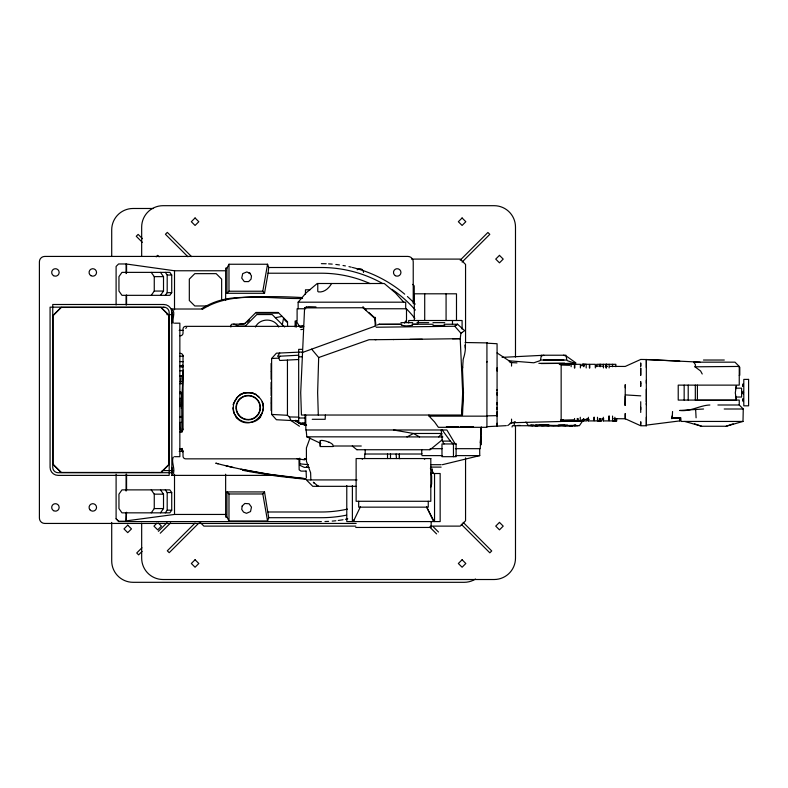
<?xml version="1.0" encoding="UTF-8"?>
<svg xmlns="http://www.w3.org/2000/svg" width="788" height="788" viewBox="0 0 788 788"><rect width="100%" height="100%" fill="white"/><g stroke="black" fill="none" stroke-linecap="round" stroke-linejoin="round"><path stroke-width="1.18" d="M116.102 474.189L116.102 518.77L118.574 521.242L126.09 521.242L126.563 512.239M126.563 490.185L126.573 474.248M399.408 458.557L399.408 454.016L399.398 458.557L400.215 458.557M486.925 362.116L486.925 361.505M497.07 424.742L497.07 423.215M497.07 415.966L497.07 411.75M497.07 409.524L497.07 407.238M497.07 404.884L497.07 402.491M497.07 395.103L497.07 392.601M497.07 390.661L497.07 389.567M497.07 371.04L497.07 367.799M593.906 417.266L593.906 420.91L588.36 420.91L588.36 418.536M608.868 416.054L608.868 420.91L603.312 420.91L603.312 418.536M625.229 387.716L625.229 384.652L625.239 394.867M640.723 425.185L640.742 421.747L640.723 424.318M640.723 412.449L640.723 407.298M679.709 420.91L679.709 417.699L671.514 418.576L671.701 417.699L679.709 417.709L679.709 420.91L646.327 425.136M646.327 404.746L646.327 380.269M646.327 367.563L646.327 359.535L640.723 359.446L625.239 366.44L610.001 366.4M390.484 458.557L390.493 454.016M396.443 458.557L396.108 454.016M600.131 420.91L600.141 418.477L600.141 420.91L597.501 420.91L597.501 417.266M615.054 418.477L615.054 420.91L612.562 420.91L612.562 416.054M625.396 394.896L625.239 405.377L625.396 394.896L640.723 395.852M179.851 402.56L179.851 398.344L182.225 398.344M305.439 294.436L305.468 289.807L309.97 289.807M179.851 426.426L179.851 422.437L182.225 422.437M181.92 432.415L181.673 392.197M508.634 360.766L533.85 362.785L539.475 360.874A1.606 1.606 0 0 0 540.568 359.643L541.395 355.221L565.961 355.221M541.307 355.949L541.356 355.388L502.074 357.368M179.851 406.598L179.891 404.313M181.358 408.411L183.24 370.685M615.083 420.91L615.132 418.477M481.32 426.948L481.271 429.253L480.68 429.263M311.615 349.123L318.677 357.535L317.633 392.601L318.303 415.03M480.887 428.101L480.247 448.677L455.356 448.677M315.978 306.926L308.453 306.67L304.601 307.891L300.711 392.601L301.44 415.03L462.517 415.03L463.482 392.601L462.595 371.946A15.74 2.344 87 0 1 462.526 367.385M480.65 429.972L481.241 429.982L480.877 444.974L480.719 436.611M480.286 442.915L480.621 438.808M180.186 393.941L180.294 391.606M461.65 415.03L462.674 392.601L460.212 338.663L460.931 333.235L464.674 330.645L457.562 324.242L444.117 324.252M325.385 415.03L325.158 419.305L312.235 419.305M671.514 418.576L672.213 417.709L672.558 411.513M375.246 325.72L374.861 318.47L363.002 307.744L362.943 306.788L366.223 310.108M671.701 417.699L672.341 415.611M684.782 421.442L701.606 426.249L726.172 426.249L742.995 421.442L743.261 409.002L739.252 404.993L717.907 404.993M180.659 383.411L181.151 377.629M182.619 376.753L183.24 370.104M182.067 367.267L182.314 365.061M268.058 273.219L268.718 267.506L267.556 264.246L228.983 264.246L226.934 268.147L226.934 293.284L264.522 293.284L268.058 273.219L321.376 273.219A119.392 119.392 0 0 1 370.055 283.591M613.665 418.704L625.239 418.763L640.723 425.766L646.327 425.766L646.327 417.276M735.618 388.888L736.317 385.913L735.293 392.877L736.317 399.289L735.618 396.315M233.297 407.278C233.248 400.56 238.124 395.3 244.034 392.739M264.522 293.284L262.798 291.225L267.556 264.246M463.029 360.411L463.452 358.412A404.234 121.746 0 0 0 465.363 343.893M235.563 416.576C249.688 434.71 275.524 408.972 256.839 395.487M262.227 413.454L263.379 407.642L262.227 401.841L263.369 404.5M743.478 401.387L742.857 398.738L743.409 401.584L743.015 400.708M430.77 487.22L431.647 483.93L431.647 475.942L430.77 472.652M282.311 324.676L283.621 317.889M702.226 374.005L700.581 370.971L694.977 366.814L695.558 364.942L693.795 362.184L734.977 362.165L739.252 366.44L739.252 385.125L678.222 385.125L678.222 400.077L739.252 400.077L739.252 404.993M743.074 384.268L743.409 383.628L742.857 386.475L743.478 383.904M267.556 520.957L268.718 517.696L264.522 491.929L226.934 491.929L226.934 517.066L228.983 520.957L267.556 520.957L262.798 493.978L264.522 491.929M309.989 438.059L306.414 447.88L306.414 461.226L310.63 472.8L310.856 479.922M360.402 506.792L353.832 520.464L352.384 521.577L352.384 485.526M354.236 519.528L353.31 521.154M116.102 518.77L118.574 521.242M233.061 404.5L237.493 396.925C242.517 392.069 250.072 391.626 256.258 394.424M577.762 425.717L535.416 425.274M404.471 323.041L405.613 321.041M279.75 353.014L277.583 356.324L298.672 355.221M298.672 359.495L279.809 360.48L278.775 358.126L280.036 356.196M185.702 328.34L186.648 327.542M331.61 283.503C329 288.191 324.173 292.663 318.411 291.895L317.771 291.353L317.771 283.503M560.613 420.782L582.499 421.186L579.347 425.717L512.446 425.717L512.023 427.007M151.237 295.333L154.261 291.058L154.261 276.637L151.237 272.372M160.486 295.333L163.51 291.058L163.51 276.637L160.486 272.372M165.303 295.333L167.194 292.663L167.194 275.042L165.303 272.372M171.725 292.663L169.834 295.333L121.973 295.333L118.949 291.058L118.949 276.637L121.973 272.372L169.834 272.372L171.725 275.042L171.725 292.663L167.194 292.663M151.237 512.84L154.261 508.565L154.261 494.155L151.237 489.88M160.486 512.84L163.51 508.565L163.51 494.155L160.486 489.88M165.303 512.84L167.194 510.171L167.194 492.549L165.303 489.88M171.725 510.171L169.834 512.84L121.973 512.84L118.949 508.565L118.949 494.155L121.973 489.88L169.834 489.88L171.725 492.549L171.725 510.171L167.194 510.171M255.45 327.02C259.843 317.781 274.293 317.781 278.686 327.02M298.14 308.758L298.14 302.188L306.148 292.85L317.229 283.503L384.258 283.503L395.34 292.85L403.761 302.188M515.027 422.004L510.122 423.235M362.204 459.227L362.904 458.557M298.672 420.91L276.421 419.738L271.633 414.429L271.624 358.51L276.421 353.182L301.883 352.019M438.709 436.946L441.901 433.469L413.523 433.469L393.468 429.982M53.288 315.436L61.297 307.428M156.191 256.849L157.689 255.361L159.186 256.849M226.934 293.284L228.983 291.225L228.983 264.246M247.255 322.203L249.52 319.928M161.156 472.445L169.174 464.437M156.94 523.124L153.956 526.118L157.689 529.851L161.432 526.118L158.437 523.124M141.929 547.788L136.738 552.979L138.629 554.87L142.086 551.403M158.368 531.339L167.026 522.69M160.259 533.23L170.641 522.848M195.01 523.114L167.312 550.802L169.203 552.693L198.625 523.271M460.212 260.158L487.91 232.47L489.791 234.351L462.103 262.049M260.858 416.576C252.534 427.963 232.805 421.846 233.051 407.642L234.203 413.454L237.493 418.369M430.081 449.741L442.235 439.793M514.712 422.21L514.86 422.092A4.423 0.532 -10.5 0 1 515.263 421.935M561.154 363.731L561.154 421.481L511.55 422.742L507.699 425.579M457.404 324.361L455.336 325.838M456.853 324.755L457.562 324.252M376.191 327.237L454.784 326.242L456.469 325.04M461.807 332.635L460.931 333.235L454.784 326.242M202.516 309.231C232.096 290.595 269.732 299.361 302.582 298.445M201.718 308.709C211.312 302.425 222.482 298.879 233.888 297.894A534.037 534.028 1 0 1 301.971 297.549M406.982 436.946L413.523 433.469L419.58 436.946M694.977 366.814L739.252 366.44M306.621 306.887L304.601 307.891L363.002 307.744M531.201 425.579L548.763 425.579M302.149 352.6L375.965 325.808L375.078 317.515M377.255 324.981L379.235 324.252M318.677 357.535L369.079 339.717L376.122 339.687M240.173 394.424C246.378 391.666 253.864 392.06 258.937 396.925M726.172 426.249L733.155 423.846M570.187 425.54L572.384 425.54L553.678 425.54M574.856 425.717L576.136 425.313L574.038 425.116M541.76 355.851L543.848 355.221M275.337 317.692L282.124 316.382M569.399 425.717L572.413 425.717M534.944 425.717L537.958 425.717M566.779 364.499L571.625 363.889M442.354 464.703L479.744 455.622L479.675 448.677M536.116 425.579L548.458 425.421L529.763 425.274L531.595 425.431M574.147 425.579L575.654 425.274L571.241 425.579M543.523 360.047L563.834 360.047M401.387 325.336L406.244 325.917L412.577 325.405M239.296 324.311L245.176 323.356M171.843 467.373L172.474 471.145L171.843 472.711L58.095 472.711A5.339 5.339 0 0 1 52.747 467.373L52.747 304.493L163.835 304.493A8.008 8.008 0 0 1 171.843 312.501L171.843 475.381C176.916 471.49 170.474 461.679 173.37 457.07M541.445 425.717L549.029 425.116M303.538 326.567L300.277 327L303.843 326.656M300.799 329.62L303.183 329.305M126.563 520.819L174.512 514.446L225.644 514.446M577.24 420.782L560.672 421.058M564.858 425.116L557.924 425.717M533.318 425.116L531.22 425.313L532.501 425.717M542.449 425.54L548.438 425.54M703.566 409.002L679.709 410.469C690.505 411.829 699.596 405.377 709.87 404.993M739.252 375.295L739.784 375.246L739.784 367.238L739.252 367.188M536.815 425.421L534.973 425.54L537.17 425.54M541.179 363.554L564.907 363.327L538.854 363.327M271.633 358.501L278.775 358.126M486.925 426.672L506.349 425.648M567.458 425.116L553.678 425.717L539.898 425.116M561.017 419.689L563.469 419.59M561.154 420.152L574.59 419.787M581.908 419.58L589.237 419.383M599.008 419.108L603.894 418.98M672.213 417.709L680.773 417.699L681.039 421.442L742.995 421.442M486.925 415.867L497.07 415.631M179.851 366.686L183.407 366.686M452.519 338.791L460.212 338.663L410.016 339.372M375.118 339.697L422.26 339.224M393.192 339.559L393.813 339.559M594.31 417.266L594.31 420.91L601.668 420.9L599.835 420.91L599.845 418.477M378.969 324.351L401.85 324.301M417.502 324.262L412.006 324.272L433.114 324.252M616.649 418.477L616.649 420.91L609.262 420.91L609.262 416.054M153.532 208.485L133.064 208.485A21.365 21.365 0 0 0 111.709 229.84L111.709 256.336M411.563 259.094L460.222 259.094L465.56 264.433L465.56 342.76M225.644 270.767L174.512 270.767L126.09 263.97L118.574 263.97L116.102 266.442L116.102 304.995M268.718 267.506L321.376 267.506A125.095 125.095 0 0 1 382.633 283.532M226.934 268.147L225.644 268.147L225.644 300.228M167.194 275.042L171.725 275.042M154.261 276.637L163.51 276.637M154.261 291.058L163.51 291.058M228.983 291.225L262.798 291.225M298.14 302.188L405.702 302.188L405.702 308.758M207.855 305.971L194.803 305.971L189.317 300.484L189.317 279.119L194.803 273.643L216.168 273.643L221.645 279.119L221.645 300.484M305.734 308.758L297.106 308.758L297.106 321.041L295.126 321.041L295.126 326.941M364.736 308.758L406.5 308.758L406.5 322.322M171.804 310.797L171.804 309.014L202.289 309.014M256.327 313.122L277.8 313.122M166.889 314.639L173.281 314.639M400.944 322.647L412.695 322.647M416.96 322.647L428.711 322.647M432.986 322.647L444.737 322.647M174.512 323.179L179.851 323.179L179.851 456.685L174.512 456.685M379.097 324.301L401.22 324.252M179.172 330.379L183.161 330.379M179.851 335.777L180.353 335.777A2.669 2.669 0 0 0 183.023 333.117L183.023 329.02A2.669 2.669 0 0 1 185.692 326.35L297.046 326.35A16.006 16.006 0 0 0 300.159 326.045A67.857 67.857 0 0 1 303.429 325.483M301.883 349.35L298.672 349.35L298.672 423.048L305.084 423.048M179.851 353.369L180.353 353.369A2.669 2.669 0 0 1 183.023 356.038M179.851 356.225L183.407 356.225M298.672 356.826L301.883 356.826M541.198 360.047L566.148 360.047M703.477 360.027L724.3 360.027M179.851 361.633L183.407 361.633M570.67 363.327L565.282 363.554L574.383 363.554L572.58 363.327M573.418 363.889L574.649 363.889M575.398 363.889L575.732 363.889A1.606 1.606 0 0 0 574.994 363.327L567.882 360.874A1.606 1.606 0 0 1 566.789 359.643L566.119 355.949L575.87 362.874M568.266 364.302L567.045 364.302L574.432 364.302L574.432 367.947M182.294 365.987L179.851 365.888L183.407 365.878M179.851 370.774L183.407 370.774M179.851 375.925L182.294 375.925M179.851 376.211L182.294 376.211M179.851 381.54L182.225 381.54M179.851 383.717L182.225 383.717M735.568 388.179L741.597 388.179L741.597 397.034L735.568 397.034M179.851 392.601L182.225 392.601M179.851 393.242L182.225 393.242M696.789 400.343L736.317 400.343M724.211 409.002L743.261 409.002M428.938 415.03L429.105 416.153L486.925 416.153M179.851 416.527L182.225 416.527M179.851 417.167L182.225 417.167M298.672 418.004L305.084 418.004M567.852 420.91L577.249 420.91L577.249 418.477M616.649 420.91L615.428 420.91L615.418 418.477M582.499 421.186L581.662 420.782M540.607 425.274L529.595 425.717M517.647 425.451L520.277 425.451M558.899 425.421L572.384 425.54M446.363 426.781L450.805 426.781M451.199 426.781L458.557 426.781M460.202 426.781L465.757 426.781M466.151 426.781L473.519 426.781M179.851 431.844L180.353 431.844A2.669 2.669 0 0 0 183.023 429.174M306.148 429.982L306.818 436.818L442.876 436.946M441.191 429.982L442.364 441.093L450.322 441.093L453.11 443.949M452.854 443.339L454.371 443.339M361.278 446.008L333.097 446.008L332.91 444.856A7.791 2.571 16.2 0 0 329.049 442.226M333.038 446.54L320.381 446.54L320.214 440.984M430.12 448.677L442.137 448.677M179.851 448.904L180.353 448.904A2.669 2.669 0 0 1 183.023 451.573M357.033 449.741L429.903 449.741M179.211 451.347L183.2 451.347M422.191 454.016L364.736 454.016L364.736 458.557M421.905 455.622L442.541 455.622M455.592 455.622L479.744 455.622M299.233 458.823L185.692 458.852A2.669 2.669 0 0 1 183.023 456.183L183.023 451.573M308.443 464.703L299.745 463.827M430.918 464.703L441.132 464.703M430.918 467.107L441.132 467.107M309.132 467.373L304.286 467.373L299.745 465.255L299.745 458.153M162.22 470.574L173.281 470.574M305.911 471.106L300.977 471.106L299.164 469.825L298.977 458.823M433.173 473.509L440.157 473.509L440.157 521.577L346.779 521.577L346.779 485.526M433.784 473.509L430.346 468.22M171.843 475.381L273.485 475.381M357.062 479.922L306.374 479.922L312.787 486.324L356.048 486.324M167.194 492.549L171.725 492.549M226.934 491.929L228.983 493.978L262.798 493.978M154.261 494.155L163.51 494.155M154.261 508.565L163.51 508.565M268.058 511.993L321.376 511.993A119.392 119.392 0 0 0 347.419 509.117M226.934 517.066L225.644 517.066L225.644 474.218M268.718 517.696L321.376 517.696A125.095 125.095 0 0 0 346.592 515.135M118.436 521.577L321.376 521.577M356.186 523.439L44.739 523.439A5.339 5.339 0 0 1 39.4 518.1L39.4 261.764A5.339 5.339 0 0 1 44.739 256.425L407.889 256.425A5.339 5.339 0 0 1 413.227 261.764L413.227 303.469M355.782 526.118L203.885 526.118L199.305 521.538M430.553 526.118L460.222 526.118L465.56 520.769L465.56 457.877M355.762 527.448L431.164 527.448L431.164 521.577M583.563 364.302L586.193 364.302L586.193 367.947M568.64 364.302L571.133 364.302L571.133 366.725M465.097 342.524L486.925 342.898M544.528 425.431L553.678 425.579M179.851 365.918L182.294 365.967M271.633 414.429L287.443 415.296L289.324 416.931L298.672 417.128M561.154 365.051L569.704 365.287M580.687 365.593L584.351 365.691M595.344 365.996L602.672 366.193M605.115 366.262L607.558 366.331M558.328 425.116L565.902 425.717M700.089 362.165L646.327 359.535L646.337 383.234M646.347 359.535L679.709 361.091M486.925 343.194L497.07 343.726L497.07 426.141M509.925 362.51L516.987 362.874M306.532 459.02L304.257 458.862L306.611 459.108M549.433 425.717L542.489 425.116M306.217 479.36L276.657 476.08L249.225 471.588M444.048 325.306L444.737 325.483L433.006 325.523M171.804 309.014C176.157 311.969 171.764 319.101 173.33 323.09M306.581 425.205L300.494 423.658L295.953 421.225M300.159 459.158L304.532 459.877M306.345 424.821L300.494 423.658L295.539 420.349M299.893 423.609L306.315 424.949M240.941 469.205L269.506 474.366L305.842 478.71C275.455 476.031 245.245 471.027 215.754 463.167L218.069 463.787M242.448 470.2L248.043 471.372M225.989 465.787L233.593 467.579M295.185 420.684L300.445 423.777L305.646 425.224M424.023 458.557L424.732 459.227M563.499 355.221L565.597 355.851M694.612 423.846L701.606 426.249M233.76 324.124L239.128 326.222L245.137 326.222L256.809 314.55L272.195 314.55L284.626 326.981M249.688 273.121L246.821 271.949L242.704 273.623L241.729 278.105L244.3 281.592L248.604 281.611L251.057 279.129L251.48 275.869L249.688 273.121L250.515 273.643L248.506 272.766M329.049 442.226L325.483 441.014A6.196 1.379 16.7 0 0 320.44 440.61M296.436 420.437L298.563 421.324M434.04 521.341L426.525 506.792L433.095 520.464L434.543 521.577L434.543 473.509M306.818 436.818L320.824 443.457M302.799 423.117L304.572 423.964M171.804 311.684L172.444 313.634L171.804 323.09M252.387 392.739L254.229 393.793M497.07 352.945L511.55 362.46L511.55 366.095M295.47 420.457L300.445 423.777M290.595 420.29L299.44 426.209M352.285 446.008L356.856 449.741M368.774 312.422L375.571 318.579M317.702 486.324L317.022 485.674M412.715 284.389L414.232 285.916L414.232 303.961M429.105 416.153L434.533 421.915L438.374 427.313L486.925 427.313L486.925 342.573M284.616 319.928L286.881 322.203M463.167 522.385L491.722 550.94L489.841 552.831L461.276 524.276M191.553 256.612L167.322 232.381L165.431 234.263L187.938 256.77M433.292 526.827L438.483 532.018M142.47 238.715L138.146 234.391L136.255 236.272L142.313 242.33M429.667 526.985L436.591 533.9M161.156 307.428L169.174 315.436M314.304 483.369L313.348 482.236L318.362 486.324M316.618 485.684L317.259 486.324M53.288 464.437L61.297 472.445M317.505 485.635L318.155 486.324M442.206 429.982L450.322 441.093M528.561 425.717L525.891 421.974M454.883 443.339L446.865 429.982L305.842 429.982L305.695 415.03M299.765 327.03L296.298 321.041L296.298 327.128M442.364 441.093L443.999 443.949M289.324 416.931L290.939 420.506M306.69 466.476L306.798 467.373M182.304 448.431L182.639 451.908M695.627 409.002L696.09 417.798M306.374 477.695L306.089 470.919M180.541 428.248L180.718 431.883M181.555 448.796L181.673 451.219M320.263 441.979L320.381 446.54L320.283 442.226M577.712 418.477L577.712 420.91L577.702 418.536L577.712 420.91L587.001 420.91L587.001 418.477M179.851 404.638L179.851 403.092M640.723 363.317L640.742 366.371L640.723 362.972M614.857 417.266L614.867 420.91M583.849 366.725L583.839 364.302L582.027 364.302L589.385 364.302L589.385 367.947M646.337 401.949L646.327 389.351M179.851 427.037L179.851 428.987M126.563 264.394L126.563 272.973M126.563 295.027L126.563 304.828M697.41 385.125L697.41 400.077M695.321 385.125L695.321 400.077M688.21 385.125L688.21 400.077M684.161 385.125L684.161 400.077M646.327 403.289L646.327 425.766M640.723 401.722L640.723 409.583M625.239 396.167L625.239 405.377M615.842 366.725L615.842 364.302L606.445 364.302L606.484 367.947M612.522 364.302L612.522 366.725M609.144 364.302L609.144 367.947M605.982 367.947L605.982 364.302L596.693 364.302L596.693 366.725M603.431 364.302L603.431 367.947M603.312 417.266L603.312 420.91M600.466 418.536L600.466 420.91M600.21 364.302L600.21 366.676M600.032 364.302L600.032 366.676M595.334 367.947L595.334 364.302L589.788 364.302L589.788 367.947M588.36 417.266L588.36 420.91M583.662 418.536L583.662 420.91M583.484 418.536L583.484 420.91M580.382 367.947L580.382 364.302L574.826 364.302L574.826 367.947M580.264 417.266L580.264 420.91M574.55 418.477L574.55 420.91M515.49 357.082L515.49 227.052A21.365 21.365 0 0 0 494.135 205.688L163.027 205.688A21.365 21.365 0 0 0 141.673 227.052L141.673 255.952M515.49 425.717L515.49 558.16A21.365 21.365 0 0 1 494.135 579.515L163.027 579.515A21.365 21.365 0 0 1 141.673 558.16L141.673 523.242M514.259 422.654L514.259 425.717M511.55 419.108L511.55 422.742M462.093 329.098L462.093 320.509L408.696 320.509L408.696 322.962M456.488 320.509L456.488 293.806L414.301 293.806L414.301 320.509M453.455 443.949L453.455 456.685M452.479 320.509L452.479 324.193M446.077 293.806L446.077 320.509M432.326 468.968L432.326 473.509M428.258 501.276L428.258 507.157L358.678 507.157L358.678 501.276M424.712 293.806L424.712 320.509M421.747 449.741L421.747 454.016M418.3 320.509L418.3 322.962M387.529 454.016L387.529 458.557M365.189 449.741L365.189 454.016M305.084 414.695L305.084 423.58M287.551 326.262L287.551 321.809L278.194 312.462L255.942 312.462L244.27 324.124L231.928 324.124L230.854 325.198L230.854 327.02M287.443 360.086L287.443 415.296M271.092 363.465L271.092 371.197M271.092 371.66L271.092 379.284M271.092 382.308L271.092 387.873M271.092 388.267L271.092 395.625M271.092 397.26L271.092 402.826M271.092 403.22L271.092 410.578M228.983 493.978L228.983 520.957M183.023 356.038L183.023 429.174M174.512 270.767L174.512 309.763M174.512 474.228L174.512 514.446M126.09 263.97L126.09 273.623M126.09 295.333L126.09 304.986M126.09 474.189L126.09 491.082M126.09 512.791L126.09 521.242M111.709 522.414L111.709 560.948A21.365 21.365 0 0 0 133.064 582.312L464.171 582.312A21.365 21.365 0 0 0 475.528 579.042M297.046 458.852A16.016 16.016 0 0 1 299.135 458.99M357.181 269.801A3.743 3.743 0 0 1 363.564 272.451M464.92 345.243A30.19 1.812 88.6 0 1 465.284 348.099M462.113 415.345A172.749 26.487 -87 0 1 463.088 392.582M462.714 367.966A16.528 1.931 88.3 0 1 463.117 361.19M320.45 441.359A6.521 1.468 18.9 0 1 320.391 440.6M375.305 320.026A241.02 3.191 74.4 0 1 375.009 317.259M321.376 263.665A128.907 128.907 0 0 1 326.173 263.753M328.586 263.872A128.907 128.907 0 0 1 332.211 264.118M335.836 264.472A128.907 128.907 0 0 1 339.441 264.935M343.036 265.497A128.907 128.907 0 0 1 345.41 265.92M348.956 266.639A128.907 128.907 0 0 1 351.29 267.171M352.453 267.457A128.907 128.907 0 0 1 404.707 294.18M407.426 296.544A128.907 128.907 0 0 1 415.217 304.138M347.784 518.839A128.966 128.966 0 0 1 345.42 519.312M343.036 519.745A128.966 128.966 0 0 1 338.249 520.464M335.836 520.76A128.966 128.966 0 0 1 332.211 521.114M328.586 521.37A128.966 128.966 0 0 1 324.971 521.528M391.902 289.285A125.095 125.095 0 0 1 415.374 310.058M406.982 309.398A119.392 119.392 0 0 1 414.872 318.372M625.239 413.631L625.239 418.763L625.239 413.631M640.723 383.52L640.723 386.425L640.683 381.559L640.723 383.52M640.723 368.163L640.723 375.255L640.723 368.163M606.465 364.302L606.415 366.676L606.484 364.302M743.527 392.434C742.887 397.704 742.513 387.972 743.527 392.434M242.152 506.083L241.729 509.383L243.522 512.092L246.496 513.313L250.515 511.57L251.48 507.108L249.067 503.759L244.802 503.483L242.152 506.083M261.754 413.907L258.937 418.369L261.754 413.907M61.031 307.428L53.023 315.436L53.023 464.437L61.031 472.445L160.89 472.445L168.908 464.437L168.908 315.436L160.89 307.428L61.031 307.428M195.069 217.971L191.336 221.714L195.069 225.447L198.812 221.714L195.069 217.971M127.725 525.163L123.992 528.906L127.725 532.639L131.468 528.906L127.725 525.163M462.093 217.971L458.35 221.714L462.093 225.447L465.826 221.714L462.093 217.971M195.069 559.756L191.336 563.499L195.069 567.232L198.812 563.499L195.069 559.756M499.474 255.361L495.731 259.094L499.474 262.837L503.207 259.094L499.474 255.361M462.093 559.756L458.35 563.499L462.093 567.232L465.826 563.499L462.093 559.756M499.474 522.375L495.731 526.118L499.474 529.851L503.207 526.118L499.474 522.375M562.868 363.889L559.303 364.499L566.306 363.889L562.868 363.889M163.835 307.162L50.077 307.162L50.077 467.373A8.008 8.008 0 0 0 58.095 475.381L169.174 475.381L169.174 312.501A5.339 5.339 0 0 0 163.835 307.162M748.6 379.392L743.793 379.392L743.793 405.82L748.6 405.82L748.6 379.392M456.104 443.949L441.979 443.949L441.979 456.685L456.104 456.685L456.104 443.949M430.809 458.557L356.127 458.557L356.127 501.276L430.809 501.276L430.809 458.557M606.041 366.676L605.982 364.302L605.992 366.676M238.803 414.862A11.859 11.859 0 0 0 259.173 412.183A11.859 11.859 0 0 0 246.664 395.881A11.859 11.859 0 0 0 238.803 414.862M238.528 415.079A12.204 12.204 0 0 0 259.488 412.311A12.204 12.204 0 0 0 246.624 395.546A12.204 12.204 0 0 0 238.528 415.079M395.34 275.682A3.743 3.743 0 0 0 400.944 272.451A3.743 3.743 0 0 0 395.34 269.21A3.743 3.743 0 0 0 395.34 275.682M53.554 275.682A3.743 3.743 0 0 0 59.159 272.451A3.743 3.743 0 0 0 53.554 269.21A3.743 3.743 0 0 0 53.554 275.682M53.554 510.663A3.743 3.743 0 0 0 59.159 507.423A3.743 3.743 0 0 0 53.554 504.182A3.743 3.743 0 0 0 53.554 510.663M90.935 275.682A3.743 3.743 0 0 0 96.54 272.451A3.743 3.743 0 0 0 90.935 269.21A3.743 3.743 0 0 0 90.935 275.682M89.842 509.698A3.743 3.743 0 0 0 96.254 508.851A3.743 3.743 0 0 0 92.314 503.719A3.743 3.743 0 0 0 89.842 509.698"/></g></svg>
